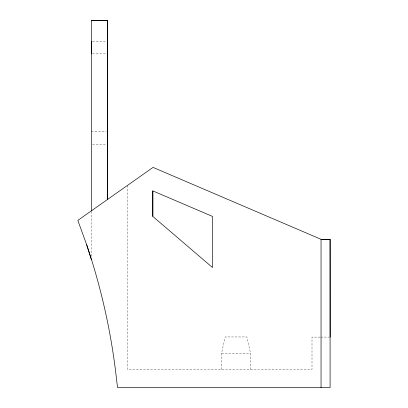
<?xml version="1.0" encoding="UTF-8"?>
<svg xmlns="http://www.w3.org/2000/svg" width="408" height="408" viewBox="0 0 408 408"><rect width="100%" height="100%" fill="white"/><g stroke="black" fill="none" stroke-linecap="round" stroke-linejoin="round"><path stroke-width="0.31" stroke-dasharray="2.04 1.53" d="M221.559 369.51L221.559 353.231L225.18 336.952L246.886 336.952L250.502 353.231L250.502 369.51M92.575 41.203L106.35 41.203M92.575 53.866L106.35 53.866M91.321 131.646L106.35 131.646M92.575 144.31L106.35 144.31M320.147 337.11L312.003 337.1L312.003 369.51L127.5 369.51L127.5 185.39M320.775 337.095L329.542 337.105M221.559 353.231L250.502 353.231M91.321 211.517L91.321 256.999"/><path stroke-width="0.61" d="M91.321 53.866L91.321 41.203M107.6 199.43L107.6 20.4L91.321 20.4L91.331 210.895M152.821 216.434L152.821 190.888L212.517 216.434L212.517 267.536L152.821 216.434L152.821 190.888M330.169 337.105L330.098 239.307L321.055 239.307L153.041 167.397L77.831 220.391L86.685 244.78L91.321 259.529M91.321 20.4L107.003 20.41M321.05 387.6L321.05 239.307L330.098 239.297L330.092 387.6L117.596 387.6L116.647 380.363A638.413 638.413 0 0 0 86.685 244.78M107.6 20.41L107.6 199.446"/></g></svg>
